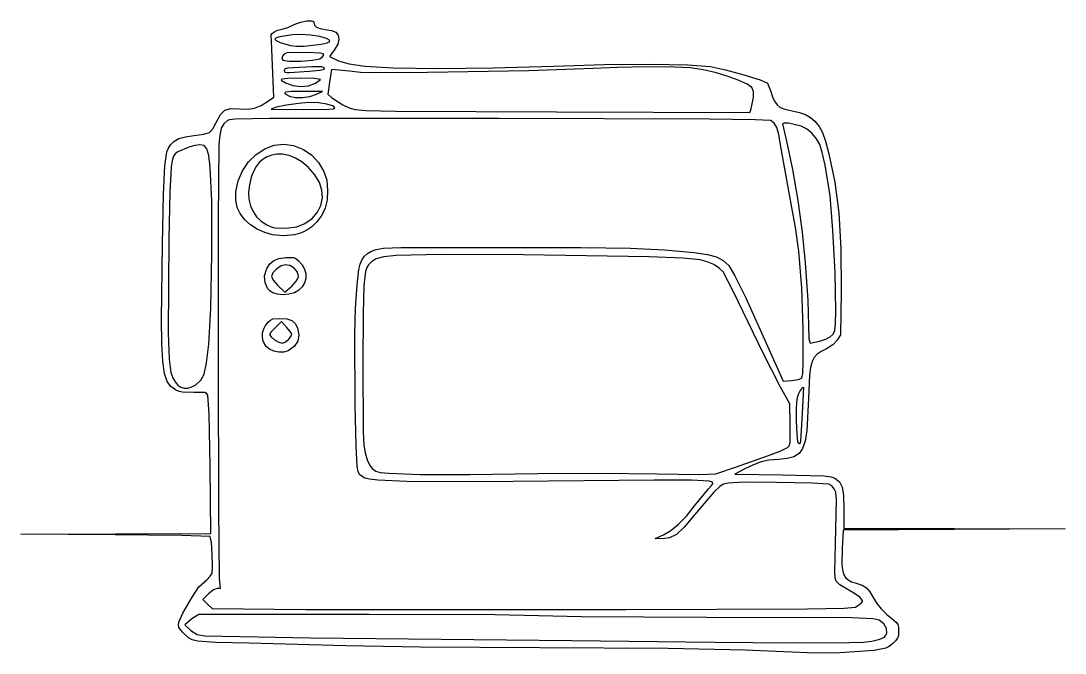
# Model space of a CAD drawing. Extents: x 924 to 1863, y 232 to 958.
# Drawn here: x 1634.8 to 1846.4, y 231.6 to 359.9 of the extents above; entities that cross this region are included whole.
import ezdxf

# ---------------------------------------------------------------- set-up
doc = ezdxf.new("R2010")
doc.units = 0

msp = doc.modelspace()

# ---------------------------------------------------------------- linework, layer by layer
at = {"layer": 'Layer 1'}
for p, q in [((1691.453831, 359.632225), (1692.754775, 359.889952)), ((1692.754775, 359.889952), (1693.762656, 359.867709)), ((1693.762656, 359.867709), (1694.059831, 359.741719)), ((1686.0464, 357.62199), (1686.809888, 357.972864)), ((1686.809888, 357.972864), (1687.7233, 358.21219)), ((1687.7233, 358.21219), (1688.862775, 358.546607)), ((1688.862775, 358.546607), (1690.1698, 359.12614)), ((1690.1698, 359.12614), (1691.453831, 359.632225)), ((1694.059831, 359.741719), (1694.1675, 359.53388)), ((1694.1675, 359.53388), (1694.300669, 359.01668)), ((1694.300669, 359.01668), (1694.710025, 358.62225)), ((1694.710025, 358.62225), (1695.410344, 358.341602)), ((1695.410344, 358.341602), (1696.4164, 358.16575)), ((1696.4164, 358.16575), (1697.760673, 357.9418)), ((1697.760673, 357.9418), (1698.614513, 357.58121)), ((1685.514125, 357.028736), (1685.691097, 357.34764)), ((1685.5496, 355.69167), (1685.514125, 357.028736)), ((1685.8612, 349.29264), (1685.5496, 355.69167)), ((1685.691097, 357.34764), (1686.0464, 357.62199)), ((1686.512181, 356.434386), (1686.2305, 356.20599)), ((1686.2305, 356.20599), (1686.529972, 355.90706)), ((1687.2793, 356.674826), (1686.512181, 356.434386)), ((1686.529972, 355.90706), (1687.293675, 355.526414)), ((1689.8023, 357.07773), (1687.2793, 356.674826)), ((1691.52678, 357.120182), (1689.8023, 357.07773)), ((1693.495563, 356.978982), (1691.52678, 357.120182)), ((1695.347439, 356.694386), (1693.495563, 356.978982)), ((1696.7212, 356.30665), (1695.347439, 356.694386)), ((1697.341722, 355.979987), (1696.7212, 356.30665)), ((1696.839241, 355.458964), (1697.396575, 355.713499)), ((1697.396575, 355.713499), (1697.341722, 355.979987)), ((1698.614513, 357.58121), (1699.06382, 357.023445)), ((1699.1945, 356.20797), (1698.988863, 355.14968)), ((1699.06382, 357.023445), (1699.1945, 356.20797)), ((1687.293675, 355.526414), (1689.4055, 354.86213)), ((1689.4055, 354.86213), (1690.634359, 354.736866)), ((1690.634359, 354.736866), (1692.223875, 354.753185)), ((1692.223875, 354.753185), (1695.6232, 355.16816)), ((1695.6232, 355.16816), (1696.839241, 355.458964)), ((1695.6232, 355.16816), (1695.6232, 355.16816)), ((1698.2685, 353.98099), (1697.3425, 352.64816)), ((1698.988863, 355.14968), (1698.2685, 353.98099)), ((1687.79085, 352.704069), (1687.666728, 352.248285)), ((1687.666728, 352.248285), (1687.8568, 351.90134)), ((1688.155122, 353.134381), (1687.79085, 352.704069)), ((1687.8568, 351.90134), (1689.152313, 351.717686)), ((1688.6855, 353.40491), (1688.155122, 353.134381)), ((1692.7127, 353.47421), (1688.6855, 353.40491)), ((1689.152313, 351.717686), (1691.489875, 351.73508)), ((1691.489875, 351.73508), (1693.88635, 351.912967)), ((1695.494875, 353.337291), (1692.7127, 353.47421)), ((1693.88635, 351.912967), (1695.3586, 352.21079)), ((1695.3586, 352.21082), (1695.919138, 352.609165)), ((1695.3586, 352.21079), (1695.3586, 352.21082)), ((1696.013253, 353.205772), (1695.494875, 353.337291)), ((1695.919138, 352.609165), (1696.1523, 353.00457)), ((1696.1523, 353.00457), (1696.013253, 353.205772)), ((1697.3425, 352.64816), (1699.1248, 351.81462)), ((1699.1248, 351.81462), (1701.33885, 351.169519)), ((1686.0129, 344.39364), (1685.8612, 349.29264)), ((1688.2148, 350.09059), (1688.126014, 349.75814)), ((1688.126014, 349.75814), (1688.290813, 349.516935)), ((1688.811513, 350.28296), (1688.2148, 350.09059)), ((1688.290813, 349.516935), (1688.670805, 349.392708)), ((1688.670805, 349.392708), (1689.2276, 349.41119)), ((1690.0164, 350.37399), (1688.811513, 350.28296)), ((1689.2276, 349.41119), (1693.1758, 349.71)), ((1693.7106, 350.57996), (1690.0164, 350.37399)), ((1693.1758, 349.71), (1695.371375, 349.8833)), ((1693.1758, 349.71), (1693.1758, 349.71)), ((1695.711413, 350.594933), (1693.7106, 350.57996)), ((1695.371375, 349.8833), (1696.2846, 350.06377)), ((1696.150092, 350.402905), (1695.711413, 350.594933)), ((1696.2846, 350.06377), (1696.150092, 350.402905)), ((1697.7317, 350.03835), (1697.3028, 347.46517)), ((1701.3574, 349.68179), (1697.7317, 350.03835)), ((1701.33885, 351.169519), (1704.4826, 350.67171)), ((1703.618806, 349.447863), (1701.3574, 349.68179)), ((1706.395875, 349.332541), (1703.618806, 349.447863)), ((1704.4826, 350.67171), (1710.231614, 350.341782)), ((1717.1867, 349.38962), (1706.395875, 349.332541)), ((1710.231614, 350.341782), (1719.294738, 350.242287)), ((1737.66485, 349.783635), (1717.1867, 349.38962)), ((1719.294738, 350.242287), (1730.529542, 350.371554)), ((1730.529542, 350.371554), (1742.7936, 350.72791)), ((1750.7888, 350.21137), (1737.66485, 349.783635)), ((1742.7936, 350.72791), (1753.007495, 351.010503)), ((1755.699702, 350.437395), (1750.7888, 350.21137)), ((1753.007495, 351.010503), (1762.435813, 351.08517)), ((1761.651012, 350.547438), (1755.699702, 350.437395)), ((1767.099317, 350.529084), (1761.651012, 350.547438)), ((1762.435813, 351.08517), (1769.987198, 350.955447)), ((1770.5012, 350.36992), (1767.099317, 350.529084)), ((1769.987198, 350.955447), (1774.5703, 350.62487)), ((1773.036973, 349.96661), (1770.5012, 350.36992)), ((1775.532088, 349.403585), (1773.036973, 349.96661)), ((1774.5703, 350.62487), (1777.592417, 349.96925)), ((1777.919408, 348.698285), (1775.532088, 349.403585)), ((1777.592417, 349.96925), (1781.337413, 348.948571)), ((1687.693387, 348.076786), (1687.511527, 347.95669)), ((1687.511527, 347.95669), (1687.58077, 347.790743)), ((1687.58077, 347.790743), (1688.3841, 347.29333)), ((1688.898886, 348.207394), (1687.693387, 348.076786)), ((1688.3841, 347.29333), (1689.877144, 346.755167)), ((1691.3742, 348.2385), (1688.898886, 348.207394)), ((1694.281625, 348.17509), (1691.3742, 348.2385)), ((1693.083731, 346.738915), (1694.4987, 347.26233)), ((1695.4909, 348.02264), (1694.281625, 348.17509)), ((1694.4987, 347.26237), (1695.4909, 348.02264)), ((1694.4987, 347.26233), (1694.4987, 347.26237)), ((1697.3028, 347.46517), (1696.9735, 344.99148)), ((1780.1318, 347.86815), (1777.919408, 348.698285)), ((1781.962127, 347.046072), (1780.1318, 347.86815)), ((1781.337413, 348.948571), (1784.591477, 347.91849)), ((1784.591477, 347.91849), (1786.1408, 347.23466)), ((1786.1408, 347.23466), (1786.7725, 345.57051)), ((1688.420412, 345.413143), (1688.25622, 345.290639)), ((1688.25622, 345.290639), (1688.34873, 345.123707)), ((1688.34873, 345.123707), (1689.2388, 344.63426)), ((1689.583964, 345.547167), (1688.420412, 345.413143)), ((1691.9695, 345.57038), (1689.583964, 345.547167)), ((1689.877144, 346.755167), (1691.49345, 346.570111)), ((1691.49345, 346.570111), (1693.083731, 346.738915)), ((1695.8877, 345.54808), (1691.9695, 345.57038)), ((1694.6971, 345.0017), (1695.8877, 345.54808)), ((1782.928837, 346.37324), (1781.962127, 347.046072)), ((1783.275655, 345.579186), (1782.928837, 346.37324)), ((1783.2463, 344.39344), (1783.275655, 345.579186)), ((1786.7725, 345.57051), (1787.107136, 344.513955)), ((1683.467903, 342.704948), (1684.7759, 343.50524)), ((1684.7759, 343.50524), (1686.0129, 344.39364)), ((1691.059381, 343.149105), (1688.630675, 342.801206)), ((1689.2388, 344.63426), (1690.357483, 344.375982)), ((1690.357483, 344.375982), (1691.825637, 344.363619)), ((1693.1096, 343.30425), (1691.059381, 343.149105)), ((1691.825637, 344.363619), (1693.364948, 344.578436)), ((1695.113628, 343.236567), (1693.1096, 343.30425)), ((1693.364948, 344.578436), (1694.6971, 345.0017)), ((1694.6971, 345.0017), (1694.6971, 345.0017)), ((1696.80185, 343.012485), (1695.113628, 343.236567)), ((1697.966872, 342.67297), (1696.80185, 343.012485)), ((1696.9735, 344.99148), (1697.7535, 344.35244)), ((1697.7535, 344.35244), (1700.061113, 342.834119)), ((1782.8184, 342.06036), (1783.2463, 344.39344)), ((1787.107136, 344.513955), (1787.554038, 343.588447)), ((1787.554038, 343.588447), (1788.086345, 342.839921)), ((1674.3785, 339.29619), (1675.24975, 340.871156)), ((1675.24975, 340.871156), (1676.140875, 341.747961)), ((1676.140875, 341.747961), (1677.322513, 342.085106)), ((1677.322513, 342.085106), (1679.0653, 342.04109)), ((1679.0653, 342.04109), (1680.724297, 342.001507)), ((1680.724297, 342.001507), (1682.1546, 342.213249)), ((1682.1546, 342.213249), (1683.467903, 342.704948)), ((1686.530881, 342.380604), (1685.4674, 342.00735)), ((1685.4674, 342.00735), (1691.8749, 341.8885)), ((1688.630675, 342.801206), (1686.530881, 342.380604)), ((1691.8749, 341.8885), (1697.169925, 341.958399)), ((1697.169925, 341.958399), (1698.143484, 342.071336)), ((1698.288372, 342.472728), (1697.966872, 342.67297)), ((1698.143484, 342.071336), (1698.4013, 342.25899)), ((1698.4013, 342.25899), (1698.288372, 342.472728)), ((1698.4013, 342.25899), (1698.4013, 342.25899)), ((1700.061113, 342.834119), (1701.283848, 342.280619)), ((1701.283848, 342.280619), (1702.5023, 341.89026)), ((1702.5023, 341.89026), (1704.694564, 341.67983)), ((1704.694564, 341.67983), (1710.721212, 341.547043)), ((1710.721212, 341.547043), (1743.314, 341.40751)), ((1743.314, 341.40751), (1782.5382, 341.32341)), ((1782.5382, 341.32341), (1782.8184, 342.06036)), ((1788.086345, 342.839921), (1788.6772, 342.31431)), ((1788.6772, 342.31431), (1789.647512, 341.948021)), ((1789.647512, 341.948021), (1791.1267, 341.62452)), ((1791.1267, 341.62452), (1792.62778, 341.317643)), ((1792.62778, 341.317643), (1793.811038, 340.901909)), ((1793.811038, 340.901909), (1794.793652, 340.323535)), ((1673.693072, 337.966068), (1674.3785, 339.29619)), ((1675.892419, 339.037366), (1675.392325, 338.097046)), ((1676.6231, 339.69683), (1675.892419, 339.037366)), ((1677.077341, 339.840462), (1676.6231, 339.69683)), ((1678.30082, 339.949212), (1677.077341, 339.840462)), ((1685.192738, 340.076687), (1678.30082, 339.949212)), ((1731.7171, 340.07391), (1685.192738, 340.076687)), ((1774.327175, 339.942151), (1731.7171, 340.07391)), ((1783.680175, 339.833125), (1774.327175, 339.942151)), ((1786.7583, 339.68332), (1783.680175, 339.833125)), ((1787.443342, 339.158426), (1786.7583, 339.68332)), ((1787.969562, 338.24389), (1787.443342, 339.158426)), ((1789.49292, 339.174995), (1789.1534, 339.02505)), ((1789.1534, 339.02505), (1789.9263, 335.48927)), ((1790.371288, 339.128616), (1789.49292, 339.174995)), ((1792.9034, 338.55281), (1790.371288, 339.128616)), ((1794.793652, 340.323535), (1795.6928, 339.52874)), ((1795.6928, 339.52874), (1796.56433, 338.485737)), ((1668.111444, 336.395815), (1669.8258, 336.65996)), ((1669.8258, 336.65996), (1671.860441, 336.904884)), ((1671.860441, 336.904884), (1673.001625, 337.25461)), ((1673.001625, 337.25461), (1673.693072, 337.966068)), ((1675.073694, 336.737921), (1674.8874, 334.82204)), ((1675.392325, 338.097046), (1675.073694, 336.737921)), ((1788.387427, 336.814404), (1787.969562, 338.24389)), ((1788.7474, 334.74466), (1788.387427, 336.814404)), ((1794.003036, 337.996127), (1792.9034, 338.55281)), ((1795.103638, 337.094905), (1794.003036, 337.996127)), ((1796.06247, 335.988288), (1795.103638, 337.094905)), ((1796.56433, 338.485737), (1797.249437, 337.232281)), ((1797.249437, 337.232281), (1797.874077, 335.47929)), ((1664.658906, 334.098081), (1665.0632, 334.7446)), ((1665.0632, 334.7446), (1665.766856, 335.45289)), ((1665.766856, 335.45289), (1666.7707, 335.998376)), ((1666.7707, 335.998376), (1668.111444, 336.395815)), ((1670.044378, 334.607506), (1668.787025, 334.258161)), ((1671.0169, 334.74473), (1670.044378, 334.607506)), ((1671.8879, 334.589012), (1671.0169, 334.74473)), ((1672.45605, 333.951575), (1671.8879, 334.589012)), ((1674.8874, 334.82204), (1674.750977, 319.592733)), ((1684.187559, 333.942939), (1686.087431, 334.666364)), ((1686.087431, 334.666364), (1688.066606, 334.913754)), ((1688.066606, 334.913754), (1690.0539, 334.62765)), ((1690.0539, 334.62765), (1692.025242, 333.830921)), ((1790.6377, 324.29626), (1788.7474, 334.74466)), ((1789.9263, 335.48927), (1791.143473, 329.756255)), ((1796.7368, 334.81542), (1796.06247, 335.988288)), ((1797.217681, 333.200601), (1796.7368, 334.81542)), ((1797.874077, 335.47929), (1798.5642, 332.93768)), ((1663.917037, 330.490825), (1664.343508, 333.303531)), ((1664.343508, 333.303531), (1664.658906, 334.098081)), ((1665.689339, 332.420004), (1665.406276, 331.585816)), ((1666.069624, 332.925723), (1665.689339, 332.420004)), ((1666.5672, 333.29706), (1666.069624, 332.925723)), ((1668.787025, 334.258161), (1666.5672, 333.29706)), ((1672.84255, 332.576993), (1672.45605, 333.951575)), ((1673.1686, 330.20984), (1672.84255, 332.576993)), ((1680.910463, 331.297812), (1682.438175, 332.800936)), ((1682.438175, 332.800936), (1684.187559, 333.942939)), ((1684.69479, 332.344184), (1683.84675, 331.838695)), ((1685.634684, 332.679465), (1684.69479, 332.344184)), ((1686.662024, 332.841289), (1685.634684, 332.679465)), ((1687.7724, 332.82641), (1686.662024, 332.841289)), ((1689.156197, 332.578222), (1687.7724, 332.82641)), ((1690.45095, 332.073439), (1689.156197, 332.578222)), ((1692.025242, 333.830921), (1693.714463, 332.673709)), ((1693.714463, 332.673709), (1695.109102, 331.166777)), ((1797.779075, 330.626163), (1797.217681, 333.200601)), ((1798.5642, 332.93768), (1799.771747, 327.17235)), ((1663.659073, 324.747456), (1663.917037, 330.490825)), ((1665.200363, 330.229071), (1664.939705, 325.171558)), ((1665.406276, 331.585816), (1665.200363, 330.229071)), ((1673.450237, 323.336995), (1673.1686, 330.20984)), ((1679.675606, 329.491025), (1680.910463, 331.297812)), ((1682.443866, 330.33008), (1681.897839, 329.333449)), ((1683.094972, 331.166244), (1682.443866, 330.33008)), ((1683.84675, 331.838695), (1683.094972, 331.166244)), ((1691.726128, 331.276881), (1690.45095, 332.073439)), ((1693.0512, 330.15337), (1691.726128, 331.276881)), ((1695.109102, 331.166777), (1696.1967, 329.32089)), ((1798.7834, 324.42602), (1797.779075, 330.626163)), ((1678.804791, 327.438032), (1679.675606, 329.491025)), ((1681.4613, 328.1796), (1681.079593, 326.599922)), ((1681.897839, 329.333449), (1681.4613, 328.1796)), ((1694.369874, 328.6641), (1693.0512, 330.15337)), ((1695.280411, 327.107211), (1694.369874, 328.6641)), ((1696.1967, 329.32089), (1696.796238, 327.611233)), ((1791.143473, 329.756255), (1792.228488, 323.466426)), ((1678.3692, 325.19629), (1678.804791, 327.438032)), ((1681.079593, 326.599922), (1680.929445, 325.100427)), ((1695.785571, 325.526072), (1695.280411, 327.107211)), ((1696.796238, 327.611233), (1696.9373, 325.48444)), ((1799.771747, 327.17235), (1800.5529, 320.923031)), ((1663.4449, 314.5144), (1663.659073, 324.747456)), ((1664.939705, 325.171558), (1664.7468, 315.69476)), ((1678.342159, 323.49115), (1678.3692, 325.19629)), ((1680.929445, 325.100427), (1681.006503, 323.694309)), ((1695.590797, 322.46451), (1695.888113, 323.964049)), ((1695.888113, 323.964049), (1695.785571, 325.526072)), ((1696.9373, 325.48444), (1696.827759, 323.523649)), ((1791.780087, 317.977095), (1790.6377, 324.29626)), ((1799.385256, 317.424726), (1798.7834, 324.42602)), ((1673.478225, 312.561821), (1673.450237, 323.336995)), ((1678.606025, 322.069231), (1678.342159, 323.49115)), ((1679.202853, 320.798987), (1678.606025, 322.069231)), ((1681.006503, 323.694309), (1681.306413, 322.39476)), ((1681.306413, 322.39476), (1681.824821, 321.214973)), ((1694.896383, 321.070822), (1695.590797, 322.46451)), ((1696.457425, 321.889925), (1695.786228, 320.464634)), ((1696.827759, 323.523649), (1696.457425, 321.889925)), ((1792.228488, 323.466426), (1793.119908, 317.015694)), ((1680.1747, 319.54887), (1679.202853, 320.798987)), ((1681.824821, 321.214973), (1682.557373, 320.16814)), ((1682.557373, 320.16814), (1683.499718, 319.267455)), ((1692.3273, 318.77447), (1693.807631, 319.826353)), ((1693.807631, 319.826353), (1694.896383, 321.070822)), ((1695.786228, 320.464634), (1694.7741, 319.12914)), ((1800.5529, 320.923031), (1800.951703, 313.686437)), ((1674.750977, 319.592733), (1674.725037, 290.08712)), ((1681.315375, 318.513465), (1680.1747, 319.54887)), ((1682.677375, 317.633504), (1681.315375, 318.513465)), ((1684.185212, 316.950116), (1682.677375, 317.633504)), ((1683.499718, 319.267455), (1684.6475, 318.52611)), ((1684.6475, 318.52611), (1685.504178, 318.10989)), ((1685.504178, 318.10989), (1686.24035, 317.893424)), ((1686.24035, 317.893424), (1688.4908, 317.86319)), ((1688.4908, 317.86319), (1690.717713, 318.087784)), ((1690.717713, 318.087784), (1692.3273, 318.77446)), ((1692.3273, 318.77446), (1692.3273, 318.77447)), ((1693.771788, 318.137518), (1692.7541, 317.412753)), ((1694.7741, 319.12914), (1693.771788, 318.137518)), ((1792.4835, 313.18376), (1791.780087, 317.977095)), ((1664.7468, 315.69476), (1664.630963, 296.523085)), ((1685.7634, 316.50443), (1684.185212, 316.950116)), ((1685.7634, 316.5044), (1685.7634, 316.50443)), ((1688.029413, 316.265379), (1685.7634, 316.5044)), ((1690.252, 316.5212), (1688.029413, 316.265379)), ((1691.615888, 316.894195), (1690.252, 316.5212)), ((1692.7541, 317.412753), (1691.615888, 316.894195)), ((1793.119908, 317.015694), (1793.7563, 310.79997)), ((1799.8115, 308.764903), (1799.385256, 317.424726)), ((1663.262609, 299.409557), (1663.4449, 314.5144)), ((1705.818709, 313.145893), (1706.7746, 313.4968)), ((1706.7746, 313.4968), (1708.238286, 313.759754)), ((1708.238286, 313.759754), (1711.782087, 313.900733)), ((1711.782087, 313.900733), (1733.0612, 313.95551)), ((1733.0612, 313.95551), (1748.333528, 313.908293)), ((1748.333528, 313.908293), (1758.336975, 313.75546)), ((1758.336975, 313.75546), (1765.252259, 313.436134)), ((1765.252259, 313.436134), (1771.2601, 312.88944)), ((1800.951703, 313.686437), (1801.0122, 304.95928)), ((1673.281775, 301.645281), (1673.478225, 312.561821)), ((1685.214342, 310.608488), (1686.022612, 311.27867)), ((1686.022612, 311.27867), (1687.086352, 311.705815)), ((1687.086352, 311.705815), (1688.4633, 311.92377)), ((1688.4633, 311.92377), (1690.006625, 311.914548)), ((1690.006625, 311.914548), (1690.493475, 311.679293)), ((1690.493475, 311.679293), (1691.0626, 311.21618)), ((1691.0626, 311.21618), (1691.790828, 310.407232)), ((1703.555286, 310.57465), (1703.928825, 311.469885)), ((1703.928825, 311.469885), (1704.416674, 312.171076)), ((1704.416674, 312.171076), (1705.039684, 312.716865)), ((1705.039684, 312.716865), (1705.818709, 313.145893)), ((1706.809683, 311.64461), (1705.876853, 311.109501)), ((1708.362062, 312.029251), (1706.809683, 311.64461)), ((1710.854462, 312.283946), (1708.362062, 312.029251)), ((1719.941211, 312.485599), (1710.854462, 312.283946)), ((1736.6337, 312.41376), (1719.941211, 312.485599)), ((1762.128275, 312.062105), (1736.6337, 312.41376)), ((1768.944937, 311.787647), (1762.128275, 312.062105)), ((1772.4847, 311.42884), (1768.944937, 311.787647)), ((1771.2601, 312.88944), (1773.938117, 312.522521)), ((1773.873325, 311.036586), (1772.4847, 311.42884)), ((1773.938117, 312.522521), (1775.795887, 312.036513)), ((1775.795887, 312.036513), (1777.138239, 311.316538)), ((1777.138239, 311.316538), (1778.27, 310.24772)), ((1793.037039, 305.731631), (1792.4835, 313.18376)), ((1684.175134, 308.188123), (1684.6038, 309.66142)), ((1684.6038, 309.66142), (1685.214342, 310.608488)), ((1686.6489, 309.5931), (1685.816705, 308.75269)), ((1687.539927, 310.185854), (1686.6489, 309.5931)), ((1688.431112, 310.404491), (1687.539927, 310.185854)), ((1689.313617, 310.248701), (1688.431112, 310.404491)), ((1690.1786, 309.71817), (1689.313617, 310.248701)), ((1690.871266, 308.909433), (1690.1786, 309.71817)), ((1691.790828, 310.407232), (1692.268477, 309.511546)), ((1692.268477, 309.511546), (1692.501347, 308.572492)), ((1702.912, 306.33827), (1703.275203, 309.44673)), ((1703.275203, 309.44673), (1703.555286, 310.57465)), ((1704.634559, 309.060795), (1704.29375, 306.19661)), ((1704.90048, 309.836731), (1704.634559, 309.060795)), ((1705.2431, 310.4034), (1704.90048, 309.836731)), ((1705.876853, 311.109501), (1705.2431, 310.4034)), ((1775.197525, 310.44635), (1773.873325, 311.036586)), ((1776.324663, 309.728892), (1775.197525, 310.44635)), ((1777.1221, 308.95497), (1776.324663, 309.728892)), ((1778.27, 310.24772), (1779.500686, 308.151849)), ((1793.7563, 310.79997), (1794.316988, 303.170655)), ((1684.2629, 306.767348), (1684.175134, 308.188123)), ((1685.816705, 308.75269), (1685.556938, 308.05468)), ((1685.556938, 308.05468), (1685.878177, 307.295605)), ((1685.878177, 307.295605), (1686.789, 306.272)), ((1689.6811, 306.07373), (1690.629359, 307.137493)), ((1690.629359, 307.137493), (1691.0238, 308.065968)), ((1691.0238, 308.065968), (1690.871266, 308.909433)), ((1692.495238, 307.633441), (1692.255949, 306.737766)), ((1692.501347, 308.572492), (1692.495238, 307.633441)), ((1779.179312, 305.045957), (1777.1221, 308.95497)), ((1779.500686, 308.151849), (1781.688437, 303.69476)), ((1799.967294, 301.105538), (1799.8115, 308.764903)), ((1684.827366, 305.559209), (1684.2629, 306.767348)), ((1685.275945, 305.084914), (1684.827366, 305.559209)), ((1685.8288, 304.72382), (1685.275945, 305.084914)), ((1686.789, 306.272), (1688.283, 304.8469)), ((1688.283, 304.8469), (1689.6811, 306.07373)), ((1689.6811, 306.07373), (1689.6811, 306.07373)), ((1691.10103, 305.250024), (1690.197, 304.7447)), ((1691.78928, 305.928836), (1691.10103, 305.250024)), ((1692.255949, 306.737766), (1691.78928, 305.928836)), ((1702.622662, 301.517833), (1702.912, 306.33827)), ((1704.29375, 306.19661), (1704.142541, 300.44182)), ((1785.2125, 292.45637), (1779.179312, 305.045957)), ((1793.348787, 297.401341), (1793.037039, 305.731631)), ((1801.0122, 304.95928), (1800.9272, 296.20817)), ((1685.8288, 304.7238), (1685.8288, 304.72382)), ((1686.768844, 304.433103), (1685.8288, 304.7238)), ((1687.909925, 304.340163), (1686.768844, 304.433103)), ((1689.102494, 304.444266), (1687.909925, 304.340163)), ((1690.197, 304.7447), (1689.102494, 304.444266)), ((1781.688437, 303.69476), (1788.1902, 289.27202)), ((1794.316988, 303.170655), (1794.4414, 298.03377)), ((1672.8901, 294.34834), (1673.281775, 301.645281)), ((1702.4765, 296.46542), (1702.622662, 301.517833)), ((1799.914135, 298.481961), (1799.967294, 301.105538)), ((1663.326863, 294.431385), (1663.262609, 299.409557)), ((1684.363449, 298.134282), (1684.9083, 298.80329)), ((1684.9083, 298.80329), (1685.357761, 299.200294)), ((1685.357761, 299.200294), (1685.807663, 299.427716)), ((1685.807663, 299.427716), (1687.2813, 299.55523)), ((1687.5837, 298.89377), (1686.3777, 297.7142)), ((1687.2813, 299.55523), (1688.662845, 299.457707)), ((1688.6267, 297.77954), (1687.5837, 298.89377)), ((1688.662845, 299.457707), (1689.661113, 299.133569)), ((1689.661113, 299.133569), (1690.363448, 298.535461)), ((1690.363448, 298.535461), (1690.8572, 297.61603)), ((1704.142541, 300.44182), (1704.1028, 290.4274)), ((1799.7578, 297.10562), (1799.914135, 298.481961)), ((1664.630963, 296.523085), (1664.824805, 291.258382)), ((1683.7255, 295.86692), (1683.773284, 296.638259)), ((1683.773284, 296.638259), (1683.985522, 297.403326)), ((1683.985522, 297.403326), (1684.363449, 298.134282)), ((1685.52605, 296.793146), (1685.1718, 296.2351)), ((1686.3777, 297.7142), (1685.52605, 296.793146)), ((1689.363337, 296.891655), (1688.6267, 297.77954)), ((1689.6697, 296.32162), (1689.363337, 296.891655)), ((1690.8572, 297.61603), (1691.12888, 296.233313)), ((1702.56, 281.94857), (1702.4765, 296.46542)), ((1793.368017, 290.523736), (1793.348787, 297.401341)), ((1794.4414, 298.03377), (1794.5148, 295.387685)), ((1798.823813, 295.790569), (1799.398098, 296.354679)), ((1799.398098, 296.354679), (1799.7578, 297.10562)), ((1663.525875, 290.828382), (1663.326863, 294.431385)), ((1672.410158, 290.518418), (1672.8901, 294.34834)), ((1683.840935, 295.117145), (1683.7255, 295.86692)), ((1684.118353, 294.416772), (1683.840935, 295.117145)), ((1684.55652, 293.793637), (1684.118353, 294.416772)), ((1685.1718, 296.2351), (1685.477927, 295.779215)), ((1685.477927, 295.779215), (1686.201963, 295.213466)), ((1686.201963, 295.213466), (1687.052392, 294.731795)), ((1687.052392, 294.731795), (1687.7377, 294.52814)), ((1687.7377, 294.52814), (1688.350213, 294.741083)), ((1688.350213, 294.741083), (1688.9976, 295.25305)), ((1688.9976, 295.25305), (1689.472287, 295.865961)), ((1688.9976, 295.25305), (1688.9976, 295.25305)), ((1689.472287, 295.865961), (1689.6697, 296.32162)), ((1690.884588, 294.953208), (1690.152177, 293.843933)), ((1691.12888, 296.233313), (1690.884588, 294.953208)), ((1794.5148, 295.387685), (1794.7376, 294.52804)), ((1794.7376, 294.52804), (1796.6233, 294.94089)), ((1796.6233, 294.94096), (1797.932895, 295.34282)), ((1796.6233, 294.94089), (1796.6233, 294.94096)), ((1797.932895, 295.34282), (1798.823813, 295.790569)), ((1800.2127, 295.12893), (1799.328725, 294.151371)), ((1800.9272, 296.20817), (1800.2127, 295.12893)), ((1685.1542, 293.27558), (1684.55652, 293.793637)), ((1686.025177, 292.877769), (1685.1542, 293.27558)), ((1685.1542, 293.27558), (1685.1542, 293.27558)), ((1687.056738, 292.686364), (1686.025177, 292.877769)), ((1688.088355, 292.7141), (1687.056738, 292.686364)), ((1688.9595, 292.97371), (1688.088355, 292.7141)), ((1690.152177, 293.843933), (1688.9595, 292.97371)), ((1788.6857, 285.7095), (1785.2125, 292.45637)), ((1796.190467, 292.285406), (1795.575341, 291.629435)), ((1797.018582, 292.83666), (1796.190467, 292.285406)), ((1798.096, 293.38307), (1797.018582, 292.83666)), ((1799.328725, 294.151371), (1798.096, 293.38307)), ((1663.883015, 288.344801), (1663.525875, 290.828382)), ((1664.824805, 291.258382), (1665.192, 288.53766)), ((1671.932738, 288.262888), (1672.410158, 290.518418)), ((1674.725037, 290.08712), (1674.79778, 260.952667)), ((1704.1028, 290.4274), (1704.16795, 276.538475)), ((1793.252085, 288.358079), (1793.368017, 290.523736)), ((1795.136888, 290.768874), (1794.838792, 289.60385)), ((1795.575341, 291.629435), (1795.136888, 290.768874)), ((1664.421653, 286.724892), (1663.883015, 288.344801)), ((1665.192, 288.53766), (1665.577063, 287.492039)), ((1671.264798, 286.986486), (1671.932738, 288.262888)), ((1788.1902, 289.27202), (1789.2706, 286.79412)), ((1793.044, 287.42966), (1793.252085, 288.358079)), ((1794.644739, 288.03449), (1794.4235, 283.28327)), ((1794.838792, 289.60385), (1794.644739, 288.03449)), ((1665.165158, 285.712908), (1664.421653, 286.724892)), ((1665.577063, 287.492039), (1666.046356, 286.650631)), ((1666.046356, 286.650631), (1666.592421, 286.017065)), ((1666.592421, 286.017065), (1667.2078, 285.59497)), ((1669.395243, 285.633801), (1670.2133, 286.09388)), ((1670.2133, 286.09395), (1671.264798, 286.986486)), ((1670.2133, 286.09388), (1670.2133, 286.09395)), ((1789.2706, 286.79412), (1790.9862, 286.96989)), ((1790.9862, 286.96989), (1792.298375, 287.177462)), ((1792.298375, 287.177462), (1793.044, 287.42966)), ((1666.1369, 285.0531), (1665.165158, 285.712908)), ((1666.83798, 284.734073), (1666.1369, 285.0531)), ((1667.539762, 284.560385), (1666.83798, 284.734073)), ((1667.2078, 285.59497), (1667.885035, 285.387975)), ((1669.8184, 284.52394), (1667.539762, 284.560385)), ((1667.885035, 285.387975), (1668.616669, 285.399709)), ((1668.616669, 285.399709), (1669.395243, 285.633801)), ((1672.031275, 284.507064), (1669.8184, 284.52394)), ((1672.409669, 284.31943), (1672.031275, 284.507064)), ((1672.6309, 283.94475), (1672.409669, 284.31943)), ((1672.905, 280.150525), (1672.6309, 283.94475)), ((1790.6087, 282.22528), (1788.6857, 285.7095)), ((1792.340019, 284.102267), (1792.059, 283.14902)), ((1792.743625, 284.93609), (1792.340019, 284.102267)), ((1793.160544, 285.468525), (1792.743625, 284.93609)), ((1793.4815, 285.51761), (1793.160544, 285.468525)), ((1793.2344, 280.24064), (1793.4815, 285.51761)), ((1702.710606, 273.720109), (1702.56, 281.94857)), ((1790.6977, 278.05876), (1790.6087, 282.22528)), ((1792.059, 283.14902), (1791.936564, 281.377741)), ((1794.4235, 283.28327), (1794.072838, 276.780531)), ((1673.1095, 269.59115), (1672.905, 280.150525)), ((1791.936564, 281.377741), (1791.932038, 278.675898)), ((1792.8673, 274.61825), (1793.2344, 280.24064)), ((1790.69325, 274.35931), (1790.6977, 278.05876)), ((1791.932038, 278.675898), (1792.028217, 276.04485)), ((1704.16795, 276.538475), (1704.310025, 273.812528)), ((1792.028217, 276.04485), (1792.2079, 274.48596)), ((1794.072838, 276.780531), (1793.741152, 274.656891)), ((1702.952375, 269.514211), (1702.710606, 273.720109)), ((1704.310025, 273.812528), (1704.567, 272.2551)), ((1788.69975, 272.598963), (1790.1533, 273.32773)), ((1790.1533, 273.32773), (1790.514775, 273.723522)), ((1790.514775, 273.723522), (1790.69325, 274.35931)), ((1792.2079, 274.48596), (1792.374916, 274.222582)), ((1792.374916, 274.222582), (1792.5916, 274.167093)), ((1793.233925, 273.139557), (1792.497676, 272.119394)), ((1792.5916, 274.167093), (1792.781284, 274.304109)), ((1792.781284, 274.304109), (1792.8673, 274.61825)), ((1792.8673, 274.61825), (1792.8673, 274.61825)), ((1793.741152, 274.656891), (1793.233925, 273.139557)), ((1704.567, 272.2551), (1704.959133, 270.882288)), ((1779.6281, 269.39955), (1786.0951, 271.63954)), ((1786.0951, 271.63954), (1788.69975, 272.598963)), ((1788.38, 270.95057), (1786.395917, 270.756889)), ((1790.124193, 271.134036), (1788.38, 270.95057)), ((1791.478925, 271.487265), (1790.124193, 271.134036)), ((1792.497676, 272.119394), (1791.478925, 271.487265)), ((1673.2818, 255.89895), (1673.1095, 269.59115)), ((1703.169156, 268.448385), (1702.952375, 269.514211)), ((1704.959133, 270.882288), (1705.425112, 269.837137)), ((1705.425112, 269.837137), (1705.992811, 269.070796)), ((1705.992811, 269.070796), (1706.6901, 268.53441)), ((1775.6612, 268.01417), (1779.6281, 269.39955)), ((1781.4002, 268.93588), (1779.4991, 267.93745)), ((1783.261152, 269.852058), (1781.4002, 268.93588)), ((1784.808013, 270.42489), (1783.261152, 269.852058)), ((1786.395917, 270.756889), (1784.808013, 270.42489)), ((1703.482781, 267.822593), (1703.169156, 268.448385)), ((1703.917934, 267.4483), (1703.482781, 267.822593)), ((1704.4993, 267.13697), (1703.917934, 267.4483)), ((1705.40614, 266.899566), (1704.4993, 267.13697)), ((1707.123073, 266.707001), (1705.40614, 266.899566)), ((1706.6901, 268.53441), (1707.585987, 268.305037)), ((1712.994787, 266.456219), (1707.123073, 266.707001)), ((1707.585987, 268.305037), (1709.383764, 268.124671)), ((1709.383764, 268.124671), (1715.715987, 267.910514)), ((1715.715987, 267.910514), (1725.748767, 267.891055)), ((1725.748767, 267.891055), (1739.5441, 268.06541)), ((1763.1659, 266.73657), (1734.5426, 266.49087)), ((1739.5437, 268.06507), (1752.185338, 268.162004)), ((1739.5441, 268.06541), (1739.5437, 268.06507)), ((1752.185338, 268.162004), (1763.755, 268.01917)), ((1770.68437, 266.722651), (1763.1659, 266.73657)), ((1763.755, 268.01917), (1772.26695, 267.878359)), ((1774.269212, 266.541154), (1770.68437, 266.722651)), ((1772.26695, 267.878359), (1775.6612, 268.01417)), ((1779.4991, 267.93745), (1789.1548, 267.80516)), ((1789.1548, 267.80516), (1797.53, 267.61333)), ((1797.53, 267.61333), (1798.994416, 267.435839)), ((1798.994416, 267.435839), (1799.7366, 267.1347)), ((1799.7366, 267.1347), (1800.694234, 266.391568)), ((1722.129583, 266.384287), (1712.994787, 266.456219)), ((1734.5426, 266.49087), (1722.129583, 266.384287)), ((1771.3421, 261.54091), (1774.1178, 264.94092)), ((1774.1178, 264.94092), (1774.720807, 265.553016)), ((1774.936506, 266.33018), (1774.269212, 266.541154)), ((1774.720807, 265.553016), (1775.040373, 266.008452)), ((1775.040373, 266.008452), (1774.936506, 266.33018)), ((1776.485161, 265.536669), (1775.2346, 264.32073)), ((1777.166649, 265.89741), (1776.485161, 265.536669)), ((1778.111463, 266.128084), (1777.166649, 265.89741)), ((1781.468633, 266.303479), (1778.111463, 266.128084)), ((1787.9118, 266.27136), (1781.468633, 266.303479)), ((1795.162587, 266.145221), (1787.9118, 266.27136)), ((1798.5475, 265.95243), (1795.162587, 266.145221)), ((1799.13175, 265.572161), (1798.5475, 265.95243)), ((1799.6491, 264.99525), (1799.13175, 265.572161)), ((1799.964369, 264.278234), (1799.6491, 264.99525)), ((1800.694234, 266.391568), (1801.256375, 265.320657)), ((1801.256375, 265.320657), (1801.521553, 263.588056)), ((1775.2346, 264.32073), (1771.3132, 259.66941)), ((1799.8832, 253.84425), (1800.095775, 262.785008)), ((1800.095775, 262.785008), (1799.964369, 264.278234)), ((1801.521553, 263.588056), (1801.5883, 260.85985)), ((1674.79778, 260.952667), (1674.9574, 246.83684)), ((1769.693931, 259.461402), (1771.3421, 261.54091)), ((1801.5883, 260.85985), (1801.5887, 256.95724)), ((1768.100925, 257.794345), (1769.693931, 259.461402)), ((1771.3132, 259.66941), (1769.213075, 257.196183)), ((1765.0069, 255.62896), (1766.544706, 256.522583)), ((1766.544706, 256.522583), (1768.100925, 257.794345)), ((1769.213075, 257.196183), (1767.639525, 255.726995)), ((1801.4564, 256.56038), (1801.2491, 252.85621)), ((1823.946, 256.69491), (1801.4564, 256.56038)), ((1801.5887, 256.95724), (1824.0121, 256.89334)), ((1846.4356, 256.82944), (1823.946, 256.69491)), ((1824.0121, 256.89334), (1846.4356, 256.82944)), ((1634.7685, 255.79355), (1654.0251, 255.84625)), ((1653.8627, 255.64784), (1634.7685, 255.79355)), ((1667.402537, 255.490352), (1653.8627, 255.64784)), ((1654.0251, 255.84625), (1673.2818, 255.89895)), ((1673.1426, 255.31635), (1667.402537, 255.490352)), ((1673.375386, 254.118118), (1673.1426, 255.31635)), ((1673.561512, 251.73724), (1673.375386, 254.118118)), ((1763.356, 254.8649), (1765.0069, 255.62896)), ((1764.788, 254.8528), (1763.356, 254.8649)), ((1766.271512, 255.024862), (1764.788, 254.8528)), ((1767.639525, 255.726995), (1766.271512, 255.024862)), ((1799.765913, 248.122976), (1799.8832, 253.84425)), ((1801.2491, 252.85621), (1801.18925, 249.648032)), ((1673.640033, 249.287332), (1673.561512, 251.73724)), ((1673.12185, 247.230605), (1673.55, 247.88201)), ((1673.55, 247.88201), (1673.640033, 249.287332)), ((1799.838777, 246.854612), (1799.765913, 248.122976)), ((1801.18925, 249.648032), (1801.306088, 248.517279)), ((1801.306088, 248.517279), (1801.544525, 247.642834)), ((1670.85975, 245.10745), (1672.4282, 246.54758)), ((1672.4282, 246.54758), (1673.12185, 247.230605)), ((1674.9574, 246.83684), (1675.1947, 244.78632)), ((1800.006, 246.23193), (1799.838777, 246.854612)), ((1800.782875, 245.493265), (1800.006, 246.23193)), ((1801.544525, 247.642834), (1801.922377, 246.980257)), ((1801.922377, 246.980257), (1802.457462, 246.485111)), ((1802.457462, 246.485111), (1803.167598, 246.112958)), ((1803.167598, 246.112958), (1804.0706, 245.81936)), ((1804.0706, 245.81936), (1805.272269, 245.413193)), ((1669.4851, 242.98323), (1670.85975, 245.10745)), ((1672.7893, 243.65034), (1671.6737, 242.51368)), ((1673.781925, 244.489956), (1672.7893, 243.65034)), ((1674.55, 244.787), (1673.781925, 244.489956)), ((1675.1947, 244.78632), (1674.55, 244.787)), ((1802.2313, 244.63391), (1800.782875, 245.493265)), ((1803.765487, 243.769465), (1802.2313, 244.63391)), ((1804.8274, 243.00441), (1803.765487, 243.769465)), ((1805.272269, 245.413193), (1806.1613, 244.870675)), ((1806.1613, 244.870675), (1806.873031, 244.078999)), ((1806.873031, 244.078999), (1807.5428, 242.92536)), ((1667.61427, 239.725442), (1669.4851, 242.98323)), ((1671.6737, 242.51368), (1672.6166, 241.59982)), ((1672.6166, 241.59982), (1673.5594, 240.68596)), ((1803.9702, 240.95298), (1805.0926, 241.80144)), ((1805.385738, 242.336303), (1804.8274, 243.00441)), ((1805.0926, 241.80144), (1805.334761, 242.101384)), ((1805.334761, 242.101384), (1805.385738, 242.336303)), ((1807.5428, 242.92536), (1808.246995, 241.736332)), ((1808.246995, 241.736332), (1809.139187, 240.615239)), ((1666.783737, 237.895895), (1667.61427, 239.725442)), ((1670.86, 239.495), (1669.4175, 238.57224)), ((1705.2672, 239.49483), (1670.86, 239.495)), ((1673.5594, 240.68596), (1692.5286, 240.52122)), ((1692.5286, 240.52122), (1757.403, 240.48512)), ((1730.878438, 239.428185), (1705.2672, 239.49483)), ((1739.6758, 239.23416), (1730.878438, 239.428185)), ((1748.40375, 239.02231), (1739.6758, 239.23416)), ((1757.403, 240.48512), (1794.23345, 240.656096)), ((1794.23345, 240.656096), (1801.625512, 240.780313)), ((1801.625512, 240.780313), (1803.9703, 240.9535)), ((1803.9703, 240.9535), (1803.9702, 240.95298)), ((1809.139187, 240.615239), (1810.274736, 239.501058)), ((1810.274736, 239.501058), (1811.709, 238.33277)), ((1666.701328, 237.31097), (1666.783737, 237.895895)), ((1666.810286, 236.836216), (1666.701328, 237.31097)), ((1669.4175, 238.57224), (1667.975, 237.41702)), ((1667.975, 237.41702), (1669.1846, 236.24213)), ((1773.7409, 238.90343), (1748.40375, 239.02231)), ((1803.209325, 238.773696), (1773.7409, 238.90343)), ((1807.51925, 238.616196), (1803.209325, 238.773696)), ((1808.7724, 238.33362), (1807.51925, 238.616196)), ((1809.713123, 237.593034), (1808.7724, 238.33362)), ((1810.235412, 236.657218), (1809.713123, 237.593034)), ((1811.709, 238.33277), (1812.263256, 237.879068)), ((1812.263256, 237.879068), (1812.556925, 237.475325)), ((1812.556925, 237.475325), (1812.668456, 236.93959)), ((1667.5107, 235.88803), (1666.810286, 236.836216)), ((1668.736564, 234.729414), (1667.5107, 235.88803)), ((1669.1846, 236.24213), (1670.474937, 235.451682)), ((1670.474937, 235.451682), (1672.0289, 235.15787)), ((1672.0289, 235.15787), (1693.492762, 234.781582)), ((1809.8163, 234.88807), (1810.12032, 235.263782)), ((1810.12032, 235.263782), (1810.28717, 235.698215)), ((1810.28717, 235.698215), (1810.235412, 236.657218)), ((1812.636041, 235.23612), (1812.487725, 234.666374)), ((1812.6763, 236.08991), (1812.636041, 235.23612)), ((1812.668456, 236.93959), (1812.6763, 236.08991)), ((1669.513458, 234.36167), (1668.736564, 234.729414)), ((1670.600763, 234.101584), (1669.513458, 234.36167)), ((1674.309905, 233.804239), (1670.600763, 234.101584)), ((1681.0706, 233.63708), (1674.309905, 233.804239)), ((1700.6497, 233.11185), (1681.0706, 233.63708)), ((1693.492762, 234.781582), (1746.424, 234.19102)), ((1715.759425, 232.865274), (1700.6497, 233.11185)), ((1739.9404, 232.73998), (1715.759425, 232.865274)), ((1746.424, 234.19102), (1775.3958, 233.84778)), ((1775.3958, 233.84778), (1791.1385, 233.73522)), ((1791.1385, 233.73522), (1802.702137, 233.777582)), ((1802.702137, 233.777582), (1805.582023, 233.884381)), ((1805.582023, 233.884381), (1807.2379, 234.06272)), ((1807.2366, 234.06255), (1808.8509, 234.457711)), ((1807.2379, 234.06272), (1807.2366, 234.06255)), ((1808.8509, 234.457711), (1809.8163, 234.88807)), ((1810.781247, 233.002921), (1810.103625, 232.647954)), ((1811.4857, 233.57349), (1810.781247, 233.002921)), ((1812.136047, 234.17929), (1811.4857, 233.57349)), ((1812.487725, 234.666374), (1812.136047, 234.17929)), ((1765.941063, 232.606315), (1739.9404, 232.73998)), ((1781.6122, 232.2508), (1765.941063, 232.606315)), ((1794.18, 231.71), (1781.6122, 232.2508)), ((1794.1804, 231.70992), (1794.18, 231.71)), ((1796.749698, 231.648136), (1794.1804, 231.70992)), ((1800.738587, 231.736077), (1796.749698, 231.648136)), ((1807.7404, 232.17976), (1800.738587, 231.736077)), ((1810.103625, 232.647954), (1807.7404, 232.17976))]:
    msp.add_line(p, q, dxfattribs=at)

doc.saveas('drawing.dxf')
